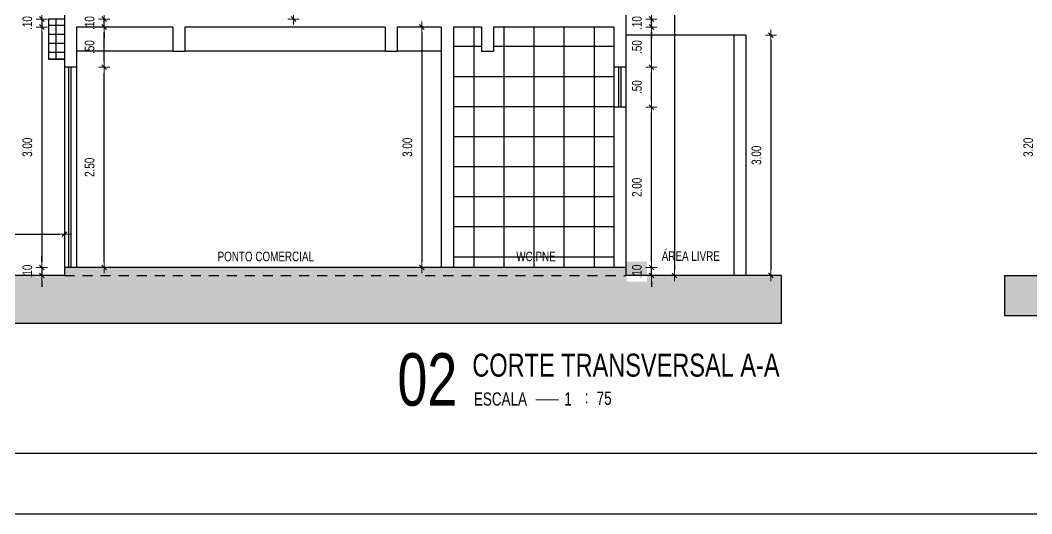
# Model space of a CAD drawing. Extents: x 425 to 531, y 796 to 840.
# Drawn here: x 479.01 to 491.63, y 795.74 to 801.89 of the extents above; entities that cross this region are included whole.
import ezdxf
from ezdxf.enums import TextEntityAlignment as Align

# ---------------------------------------------------------------- set-up
doc = ezdxf.new("R2010")
doc.units = 0
doc.header["$MEASUREMENT"] = 0
doc.header["$PDSIZE"] = -5
doc.linetypes.add('CONTINU', pattern=[0])
doc.linetypes.add('HIDDEN2', pattern=[0.1875, 0.125, -0.0625])
doc.layers.get('0').update_dxf_attribs({"linetype": 'CONTINUOUS'})
doc.layers.get('Defpoints').update_dxf_attribs({"linetype": 'CONTINUOUS'})
for name, color, linetype in [('COTA', 7, 'CONTINUOUS'), ('E-txt-g', 3, 'CONTINUOUS'), ('E-TXT-Y', 2, 'CONTINUOUS'), ('Indic_Corte_Vista', 2, 'CONTINUOUS')]:
    doc.layers.add(name, color=color, linetype=linetype)
for name, color, linetype, lineweight in [('E-Pen-C', 4, 'CONTINUOUS', 15), ('E-Pen-G', 3, 'CONTINUOUS', 30), ('E-Txt-W', 7, 'CONTINUOUS', 20)]:
    doc.layers.add(name, color=color, linetype=linetype, lineweight=lineweight)
doc.styles.add('F2', font='swisscl.ttf')
doc.styles.add('REG60', font='romans.shx', dxfattribs={"width": 0.8, "height": 0.15})
doc.styles.add('REG80', font='romans.shx', dxfattribs={"width": 0.8, "height": 0.2})
doc.dimstyles.new('DIMENSION-1', dxfattribs={"dimtxt": 0.11, "dimasz": 0.07, "dimexe": 1, "dimexo": 0, "dimgap": 0.12, "dimtad": 1, "dimzin": 7, "dimdsep": 46, "dimtxsty": 'F2', "dimblk1": 'TRACO', "dimblk2": 'TRACO', "dimsah": 1, "dimcen": 1, "dimse1": 1, "dimse2": 1, "dimclrd": 256, "dimclre": 256, "dimclrt": 6, "dimadec": 0, "dimazin": 0, "dimtfac": 1, "dimtix": 1, "dimtmove": 2, "dimatfit": 3, "dimldrblk": 'TRACO', "dimfxl": 1, "dimtolj": 1, "dimtzin": 0, "dimarcsym": 0})

# ---------------------------------------------------------------- blocks, each defined once
blk = doc.blocks.new('TRACO')
at = {"layer": 'E-Pen-C'}
for p, q in [((-1, 0), (1, 0)), ((0, 1), (0, -1))]:
    blk.add_line(p, q, dxfattribs=at)
at = {"layer": 'E-Pen-G'}
blk.add_line((-0.42, -0.42), (0.42, 0.42), dxfattribs=at)
blk = doc.blocks.new('*D120')
at = {"color": 4, "linetype": 'Continuous', "lineweight": -2, "transparency": 16777216}
blk.add_line((491.77, 798.778), (491.77, 801.838), dxfattribs=at)
at = {"layer": 'Defpoints', "color": 0, "linetype": 'CONTINU', "transparency": 16777216}
for p in [(491.77, 801.908), (492.048, 801.908), (492.048, 798.708)]:
    blk.add_point(p, dxfattribs=at)
at = {"color": 4, "linetype": 'CONTINU', "lineweight": -2, "transparency": 16777216, "xscale": 0.07, "yscale": 0.07, "zscale": 0.07}
for p, rotation in [((491.77, 801.908), 90), ((491.77, 798.708), 270)]:
    blk.add_blockref('TRACO', p, dxfattribs=dict(at, rotation=rotation))
at = {"color": 4, "linetype": 'CONTINU', "transparency": 16777216, "insert": (491.588, 800.308), "char_height": 0.12, "attachment_point": 5, "rotation": 90, "style": 'F2'}
blk.add_mtext('\\A1;3.20', dxfattribs=at)
blk = doc.blocks.new('TXT-AMB75')
at = {"layer": 'E-txt-g', "style": 'REG80', "width": 0.8, "flags": 8}
blk.add_attdef('TXT', text='', height=0.2, dxfattribs=at).set_placement((0.005, 0.296), align=Align.CENTER)
at = {"layer": 'E-Txt-W', "style": 'REG60', "width": 0.8, "flags": 8}
blk.add_attdef('TXT', text='', height=0.15, dxfattribs=at).set_placement((0.005, 0.027), align=Align.CENTER)
blk = doc.blocks.new('*D414')
at = {"color": 4, "linetype": 'Continuous', "lineweight": -2, "transparency": 16777216}
blk.add_line((488.379, 801.638), (488.379, 798.778), dxfattribs=at)
at = {"layer": 'Defpoints', "color": 0, "linetype": 'CONTINU', "transparency": 16777216}
for p in [(488.067, 801.708), (488.067, 798.708), (488.379, 798.708)]:
    blk.add_point(p, dxfattribs=at)
at = {"color": 4, "linetype": 'CONTINU', "lineweight": -2, "transparency": 16777216, "xscale": 0.07, "yscale": 0.07, "zscale": 0.07}
for p, rotation in [((488.379, 801.708), 90), ((488.379, 798.708), 270)]:
    blk.add_blockref('TRACO', p, dxfattribs=dict(at, rotation=rotation))
at = {"color": 4, "linetype": 'CONTINU', "transparency": 16777216, "insert": (488.198, 800.208), "char_height": 0.12, "attachment_point": 5, "rotation": 90, "style": 'F2'}
blk.add_mtext('\\A1;3.00', dxfattribs=at)
blk = doc.blocks.new('*D418')
at = {"color": 4, "linetype": 'Continuous', "lineweight": -2, "transparency": 16777216}
blk.add_line((479.285, 804.838), (479.285, 801.978), dxfattribs=at)
at = {"layer": 'Defpoints', "color": 0, "linetype": 'CONTINU', "transparency": 16777216}
for p in [(479.646, 804.908), (479.285, 801.908), (479.646, 801.908)]:
    blk.add_point(p, dxfattribs=at)
at = {"color": 4, "linetype": 'CONTINU', "lineweight": -2, "transparency": 16777216, "xscale": 0.07, "yscale": 0.07, "zscale": 0.07}
for p, rotation in [((479.285, 804.908), 90), ((479.285, 801.908), 270)]:
    blk.add_blockref('TRACO', p, dxfattribs=dict(at, rotation=rotation))
at = {"color": 4, "linetype": 'CONTINU', "transparency": 16777216, "insert": (479.103, 803.408), "char_height": 0.12, "attachment_point": 5, "rotation": 90, "style": 'F2'}
blk.add_mtext('\\A1;3.00', dxfattribs=at)
blk = doc.blocks.new('*D446')
at = {"color": 4, "linetype": 'Continuous', "lineweight": -2, "transparency": 16777216}
for p, q in [((479.285, 801.978), (479.285, 802.048)), ((479.285, 801.908), (479.285, 801.808)), ((479.285, 801.738), (479.285, 801.668))]:
    blk.add_line(p, q, dxfattribs=at)
at = {"layer": 'Defpoints', "color": 0, "linetype": 'CONTINU', "transparency": 16777216}
for p in [(479.946, 801.908), (479.285, 801.808), (479.946, 801.808)]:
    blk.add_point(p, dxfattribs=at)
at = {"color": 4, "linetype": 'CONTINU', "lineweight": -2, "transparency": 16777216, "xscale": 0.07, "yscale": 0.07, "zscale": 0.07}
for p, rotation in [((479.285, 801.908), 270), ((479.285, 801.808), 90)]:
    blk.add_blockref('TRACO', p, dxfattribs=dict(at, rotation=rotation))
at = {"color": 4, "linetype": 'CONTINU', "transparency": 16777216, "insert": (479.103, 801.858), "char_height": 0.12, "attachment_point": 5, "rotation": 90, "style": 'F2'}
blk.add_mtext('\\A1;.10', dxfattribs=at)
blk = doc.blocks.new('*D419')
at = {"color": 4, "linetype": 'Continuous', "lineweight": -2, "transparency": 16777216}
blk.add_line((479.285, 801.738), (479.285, 798.878), dxfattribs=at)
at = {"layer": 'Defpoints', "color": 0, "linetype": 'CONTINU', "transparency": 16777216}
for p in [(479.946, 801.808), (479.285, 798.808), (479.946, 798.808)]:
    blk.add_point(p, dxfattribs=at)
at = {"color": 4, "linetype": 'CONTINU', "lineweight": -2, "transparency": 16777216, "xscale": 0.07, "yscale": 0.07, "zscale": 0.07}
for p, rotation in [((479.285, 801.808), 90), ((479.285, 798.808), 270)]:
    blk.add_blockref('TRACO', p, dxfattribs=dict(at, rotation=rotation))
at = {"color": 4, "linetype": 'CONTINU', "transparency": 16777216, "insert": (479.103, 800.308), "char_height": 0.12, "attachment_point": 5, "rotation": 90, "style": 'F2'}
blk.add_mtext('\\A1;3.00', dxfattribs=at)
blk = doc.blocks.new('*D423')
at = {"color": 4, "linetype": 'Continuous', "lineweight": -2, "transparency": 16777216}
for p, q in [((480.061, 801.978), (480.061, 802.048)), ((480.061, 801.808), (480.061, 801.908)), ((480.061, 801.738), (480.061, 801.668))]:
    blk.add_line(p, q, dxfattribs=at)
at = {"layer": 'Defpoints', "color": 0, "linetype": 'CONTINU', "transparency": 16777216}
for p in [(479.717, 801.908), (480.061, 801.908), (479.717, 801.808)]:
    blk.add_point(p, dxfattribs=at)
at = {"color": 4, "linetype": 'CONTINU', "lineweight": -2, "transparency": 16777216, "xscale": 0.07, "yscale": 0.07, "zscale": 0.07}
for p, rotation in [((480.061, 801.908), 270), ((480.061, 801.808), 90)]:
    blk.add_blockref('TRACO', p, dxfattribs=dict(at, rotation=rotation))
at = {"color": 4, "linetype": 'CONTINU', "transparency": 16777216, "insert": (479.88, 801.858), "char_height": 0.12, "attachment_point": 5, "rotation": 90, "style": 'F2'}
blk.add_mtext('\\A1;.10', dxfattribs=at)
blk = doc.blocks.new('*D420')
at = {"color": 4, "linetype": 'Continuous', "lineweight": -2, "transparency": 16777216}
for p, q in [((479.285, 798.878), (479.285, 798.948)), ((479.285, 798.808), (479.285, 798.708)), ((479.285, 798.638), (479.285, 798.568))]:
    blk.add_line(p, q, dxfattribs=at)
at = {"layer": 'Defpoints', "color": 0, "linetype": 'CONTINU', "transparency": 16777216}
for p in [(480.245, 798.808), (479.285, 798.708), (480.095, 798.708)]:
    blk.add_point(p, dxfattribs=at)
at = {"color": 4, "linetype": 'CONTINU', "lineweight": -2, "transparency": 16777216, "xscale": 0.07, "yscale": 0.07, "zscale": 0.07}
for p, rotation in [((479.285, 798.808), 270), ((479.285, 798.708), 90)]:
    blk.add_blockref('TRACO', p, dxfattribs=dict(at, rotation=rotation))
at = {"color": 4, "linetype": 'CONTINU', "transparency": 16777216, "insert": (479.103, 798.758), "char_height": 0.12, "attachment_point": 5, "rotation": 90, "style": 'F2'}
blk.add_mtext('\\A1;.10', dxfattribs=at)
blk = doc.blocks.new('*D421')
at = {"color": 4, "linetype": 'Continuous', "lineweight": -2, "transparency": 16777216}
blk.add_line((480.061, 798.878), (480.061, 801.238), dxfattribs=at)
at = {"layer": 'Defpoints', "color": 0, "linetype": 'CONTINU', "transparency": 16777216}
for p in [(479.717, 801.308), (480.061, 801.308), (479.717, 798.808)]:
    blk.add_point(p, dxfattribs=at)
at = {"color": 4, "linetype": 'CONTINU', "lineweight": -2, "transparency": 16777216, "xscale": 0.07, "yscale": 0.07, "zscale": 0.07}
for p, rotation in [((480.061, 801.308), 90), ((480.061, 798.808), 270)]:
    blk.add_blockref('TRACO', p, dxfattribs=dict(at, rotation=rotation))
at = {"color": 4, "linetype": 'CONTINU', "transparency": 16777216, "insert": (479.88, 800.058), "char_height": 0.12, "attachment_point": 5, "rotation": 90, "style": 'F2'}
blk.add_mtext('\\A1;2.50', dxfattribs=at)
blk = doc.blocks.new('*D422')
at = {"color": 4, "linetype": 'Continuous', "lineweight": -2, "transparency": 16777216}
blk.add_line((480.061, 801.378), (480.061, 801.738), dxfattribs=at)
at = {"layer": 'Defpoints', "color": 0, "linetype": 'CONTINU', "transparency": 16777216}
for p in [(479.717, 801.808), (480.061, 801.808), (479.717, 801.308)]:
    blk.add_point(p, dxfattribs=at)
at = {"color": 4, "linetype": 'CONTINU', "lineweight": -2, "transparency": 16777216, "xscale": 0.07, "yscale": 0.07, "zscale": 0.07}
for p, rotation in [((480.061, 801.808), 90), ((480.061, 801.308), 270)]:
    blk.add_blockref('TRACO', p, dxfattribs=dict(at, rotation=rotation))
at = {"color": 4, "linetype": 'CONTINU', "transparency": 16777216, "insert": (479.88, 801.558), "char_height": 0.12, "attachment_point": 5, "rotation": 90, "style": 'F2'}
blk.add_mtext('\\A1;.50', dxfattribs=at)
blk = doc.blocks.new('*D424')
at = {"color": 4, "linetype": 'Continuous', "lineweight": -2, "transparency": 16777216}
blk.add_line((480.061, 801.978), (480.061, 803.938), dxfattribs=at)
at = {"layer": 'Defpoints', "color": 0, "linetype": 'CONTINU', "transparency": 16777216}
for p in [(479.817, 804.008), (480.061, 804.008), (479.717, 801.908)]:
    blk.add_point(p, dxfattribs=at)
at = {"color": 4, "linetype": 'CONTINU', "lineweight": -2, "transparency": 16777216, "xscale": 0.07, "yscale": 0.07, "zscale": 0.07}
for p, rotation in [((480.061, 804.008), 90), ((480.061, 801.908), 270)]:
    blk.add_blockref('TRACO', p, dxfattribs=dict(at, rotation=rotation))
at = {"color": 4, "linetype": 'CONTINU', "transparency": 16777216, "insert": (479.88, 802.958), "char_height": 0.12, "attachment_point": 5, "rotation": 90, "style": 'F2'}
blk.add_mtext('\\A1;2.10', dxfattribs=at)
blk = doc.blocks.new('*D428')
at = {"color": 4, "linetype": 'Continuous', "lineweight": -2, "transparency": 16777216}
blk.add_line((482.423, 801.978), (482.423, 802.838), dxfattribs=at)
at = {"layer": 'Defpoints', "color": 0, "linetype": 'CONTINU', "transparency": 16777216}
for p in [(482.069, 802.908), (482.423, 802.908), (482.069, 801.908)]:
    blk.add_point(p, dxfattribs=at)
at = {"color": 4, "linetype": 'CONTINU', "lineweight": -2, "transparency": 16777216, "xscale": 0.07, "yscale": 0.07, "zscale": 0.07}
for p, rotation in [((482.423, 802.908), 90), ((482.423, 801.908), 270)]:
    blk.add_blockref('TRACO', p, dxfattribs=dict(at, rotation=rotation))
at = {"color": 4, "linetype": 'CONTINU', "transparency": 16777216, "insert": (482.241, 802.408), "char_height": 0.12, "attachment_point": 5, "rotation": 90, "style": 'F2'}
blk.add_mtext('\\A1;1.00', dxfattribs=at)
blk = doc.blocks.new('*D430')
at = {"color": 4, "linetype": 'Continuous', "lineweight": -2, "transparency": 16777216}
for p, q in [((486.888, 798.878), (486.888, 798.948)), ((486.888, 798.708), (486.888, 798.808)), ((486.888, 798.638), (486.888, 798.568))]:
    blk.add_line(p, q, dxfattribs=at)
at = {"layer": 'Defpoints', "color": 0, "linetype": 'CONTINU', "transparency": 16777216}
for p in [(486.567, 798.808), (486.888, 798.808), (486.567, 798.708)]:
    blk.add_point(p, dxfattribs=at)
at = {"color": 4, "linetype": 'CONTINU', "lineweight": -2, "transparency": 16777216, "xscale": 0.07, "yscale": 0.07, "zscale": 0.07}
for p, rotation in [((486.888, 798.808), 270), ((486.888, 798.708), 90)]:
    blk.add_blockref('TRACO', p, dxfattribs=dict(at, rotation=rotation))
at = {"color": 4, "linetype": 'CONTINU', "transparency": 16777216, "insert": (486.707, 798.758), "char_height": 0.12, "attachment_point": 5, "rotation": 90, "style": 'F2'}
blk.add_mtext('\\A1;.10', dxfattribs=at)
blk = doc.blocks.new('*D429')
at = {"color": 4, "linetype": 'Continuous', "lineweight": -2, "transparency": 16777216}
blk.add_line((484.025, 801.738), (484.025, 798.878), dxfattribs=at)
at = {"layer": 'Defpoints', "color": 0, "linetype": 'CONTINU', "transparency": 16777216}
for p in [(484.267, 801.808), (484.025, 798.808), (484.267, 798.808)]:
    blk.add_point(p, dxfattribs=at)
at = {"color": 4, "linetype": 'CONTINU', "lineweight": -2, "transparency": 16777216, "xscale": 0.07, "yscale": 0.07, "zscale": 0.07}
for p, rotation in [((484.025, 801.808), 90), ((484.025, 798.808), 270)]:
    blk.add_blockref('TRACO', p, dxfattribs=dict(at, rotation=rotation))
at = {"color": 4, "linetype": 'CONTINU', "transparency": 16777216, "insert": (483.844, 800.308), "char_height": 0.12, "attachment_point": 5, "rotation": 90, "style": 'F2'}
blk.add_mtext('\\A1;3.00', dxfattribs=at)
blk = doc.blocks.new('*D431')
at = {"color": 4, "linetype": 'Continuous', "lineweight": -2, "transparency": 16777216}
blk.add_line((486.888, 798.878), (486.888, 800.738), dxfattribs=at)
at = {"layer": 'Defpoints', "color": 0, "linetype": 'CONTINU', "transparency": 16777216}
for p in [(486.567, 800.808), (486.888, 800.808), (486.567, 798.808)]:
    blk.add_point(p, dxfattribs=at)
at = {"color": 4, "linetype": 'CONTINU', "lineweight": -2, "transparency": 16777216, "xscale": 0.07, "yscale": 0.07, "zscale": 0.07}
for p, rotation in [((486.888, 800.808), 90), ((486.888, 798.808), 270)]:
    blk.add_blockref('TRACO', p, dxfattribs=dict(at, rotation=rotation))
at = {"color": 4, "linetype": 'CONTINU', "transparency": 16777216, "insert": (486.707, 799.808), "char_height": 0.12, "attachment_point": 5, "rotation": 90, "style": 'F2'}
blk.add_mtext('\\A1;2.00', dxfattribs=at)
blk = doc.blocks.new('*D433')
at = {"color": 4, "linetype": 'Continuous', "lineweight": -2, "transparency": 16777216}
blk.add_line((486.888, 801.378), (486.888, 801.738), dxfattribs=at)
at = {"layer": 'Defpoints', "color": 0, "linetype": 'CONTINU', "transparency": 16777216}
for p in [(486.417, 801.808), (486.888, 801.808), (486.567, 801.308)]:
    blk.add_point(p, dxfattribs=at)
at = {"color": 4, "linetype": 'CONTINU', "lineweight": -2, "transparency": 16777216, "xscale": 0.07, "yscale": 0.07, "zscale": 0.07}
for p, rotation in [((486.888, 801.808), 90), ((486.888, 801.308), 270)]:
    blk.add_blockref('TRACO', p, dxfattribs=dict(at, rotation=rotation))
at = {"color": 4, "linetype": 'CONTINU', "transparency": 16777216, "insert": (486.707, 801.558), "char_height": 0.12, "attachment_point": 5, "rotation": 90, "style": 'F2'}
blk.add_mtext('\\A1;.50', dxfattribs=at)
blk = doc.blocks.new('*D432')
at = {"color": 4, "linetype": 'Continuous', "lineweight": -2, "transparency": 16777216}
blk.add_line((486.888, 800.878), (486.888, 801.238), dxfattribs=at)
at = {"layer": 'Defpoints', "color": 0, "linetype": 'CONTINU', "transparency": 16777216}
for p in [(486.567, 801.308), (486.888, 801.308), (486.567, 800.808)]:
    blk.add_point(p, dxfattribs=at)
at = {"color": 4, "linetype": 'CONTINU', "lineweight": -2, "transparency": 16777216, "xscale": 0.07, "yscale": 0.07, "zscale": 0.07}
for p, rotation in [((486.888, 801.308), 90), ((486.888, 800.808), 270)]:
    blk.add_blockref('TRACO', p, dxfattribs=dict(at, rotation=rotation))
at = {"color": 4, "linetype": 'CONTINU', "transparency": 16777216, "insert": (486.707, 801.058), "char_height": 0.12, "attachment_point": 5, "rotation": 90, "style": 'F2'}
blk.add_mtext('\\A1;.50', dxfattribs=at)
blk = doc.blocks.new('*D434')
at = {"color": 4, "linetype": 'Continuous', "lineweight": -2, "transparency": 16777216}
for p, q in [((486.888, 801.978), (486.888, 802.048)), ((486.888, 801.808), (486.888, 801.908)), ((486.888, 801.738), (486.888, 801.668))]:
    blk.add_line(p, q, dxfattribs=at)
at = {"layer": 'Defpoints', "color": 0, "linetype": 'CONTINU', "transparency": 16777216}
for p in [(486.417, 801.908), (486.888, 801.908), (486.417, 801.808)]:
    blk.add_point(p, dxfattribs=at)
at = {"color": 4, "linetype": 'CONTINU', "lineweight": -2, "transparency": 16777216, "xscale": 0.07, "yscale": 0.07, "zscale": 0.07}
for p, rotation in [((486.888, 801.908), 270), ((486.888, 801.808), 90)]:
    blk.add_blockref('TRACO', p, dxfattribs=dict(at, rotation=rotation))
at = {"color": 4, "linetype": 'CONTINU', "transparency": 16777216, "insert": (486.707, 801.858), "char_height": 0.12, "attachment_point": 5, "rotation": 90, "style": 'F2'}
blk.add_mtext('\\A1;.10', dxfattribs=at)
blk = doc.blocks.new('*D435')
at = {"color": 4, "linetype": 'Continuous', "lineweight": -2, "transparency": 16777216}
blk.add_line((486.888, 801.978), (486.888, 802.838), dxfattribs=at)
at = {"layer": 'Defpoints', "color": 0, "linetype": 'CONTINU', "transparency": 16777216}
for p in [(486.567, 802.908), (486.888, 802.908), (486.417, 801.908)]:
    blk.add_point(p, dxfattribs=at)
at = {"color": 4, "linetype": 'CONTINU', "lineweight": -2, "transparency": 16777216, "xscale": 0.07, "yscale": 0.07, "zscale": 0.07}
for p, rotation in [((486.888, 802.908), 90), ((486.888, 801.908), 270)]:
    blk.add_blockref('TRACO', p, dxfattribs=dict(at, rotation=rotation))
at = {"color": 4, "linetype": 'CONTINU', "transparency": 16777216, "insert": (486.707, 802.408), "char_height": 0.12, "attachment_point": 5, "rotation": 90, "style": 'F2'}
blk.add_mtext('\\A1;1.00', dxfattribs=at)
blk = doc.blocks.new('*D443')
at = {"color": 4, "linetype": 'Continuous', "lineweight": -2, "transparency": 16777216}
blk.add_line((487.176, 807.438), (487.176, 798.778), dxfattribs=at)
at = {"layer": 'Defpoints', "color": 0, "linetype": 'CONTINU', "transparency": 16777216}
for p in [(486.402, 807.508), (486.525, 798.708), (487.176, 798.708)]:
    blk.add_point(p, dxfattribs=at)
at = {"color": 4, "linetype": 'CONTINU', "lineweight": -2, "transparency": 16777216, "xscale": 0.07, "yscale": 0.07, "zscale": 0.07}
for p, rotation in [((487.176, 807.508), 90), ((487.176, 798.708), 270)]:
    blk.add_blockref('TRACO', p, dxfattribs=dict(at, rotation=rotation))
at = {"color": 4, "linetype": 'CONTINU', "transparency": 16777216, "insert": (486.994, 803.108), "char_height": 0.12, "attachment_point": 5, "rotation": 90, "style": 'F2'}
blk.add_mtext('\\A1;8.80', dxfattribs=at)
blk = doc.blocks.new('IND_DES')
at = {"layer": 'E-Txt-W', "color": 7}
blk.add_line((0.0269, -0.2428), (0.1984, -0.2428), dxfattribs=at)
at = {"layer": 'E-txt-g', "color": 7, "style": 'F2'}
for s, p in [('ESCALA', (-0.4463, -0.2864)), ('1', (0.2426, -0.2864)), (':', (0.3988, -0.2706))]:
    blk.add_text(s, height=0.1, dxfattribs=at).set_placement(p)
blk.add_attdef('ESCALA', (0.4897, -0.2812), '', height=0.1, dxfattribs=at)
at = {"layer": 'E-Txt-W', "color": 6, "style": 'F2'}
blk.add_attdef('00', text='', height=0.4, dxfattribs=at).set_placement((-0.7083, -0.2881), align=Align.CENTER)
at = {"layer": 'E-TXT-Y', "color": 7, "style": 'F2'}
for tag, p in [('PROJETO', (-0.4563, 0.1829)), ('DESENHO', (-0.4582, -0.0658))]:
    blk.add_attdef(tag, p, '', height=0.175, dxfattribs=at)
blk = doc.blocks.new('*D445')
at = {"color": 4, "linetype": 'Continuous', "lineweight": -2, "transparency": 16777216}
blk.add_line((478.137, 799.224), (479.497, 799.224), dxfattribs=at)
at = {"layer": 'Defpoints', "color": 0, "linetype": 'CONTINU', "transparency": 16777216}
for p in [(478.067, 799.224), (479.567, 799.224), (479.567, 799.224)]:
    blk.add_point(p, dxfattribs=at)
at = {"color": 4, "linetype": 'CONTINU', "lineweight": -2, "transparency": 16777216, "xscale": 0.07, "yscale": 0.07, "zscale": 0.07, "rotation": 180}
blk.add_blockref('TRACO', (478.067, 799.224), dxfattribs=at)
at = {"color": 4, "linetype": 'CONTINU', "lineweight": -2, "transparency": 16777216, "xscale": 0.07, "yscale": 0.07, "zscale": 0.07}
blk.add_blockref('TRACO', (479.567, 799.224), dxfattribs=at)
at = {"color": 4, "linetype": 'CONTINU', "transparency": 16777216, "insert": (478.817, 799.405), "char_height": 0.12, "attachment_point": 5, "style": 'F2'}
blk.add_mtext('\\A1;1.50', dxfattribs=at)

msp = doc.modelspace()

# ---------------------------------------------------------------- hatches: boundary and pattern name
h = msp.add_hatch()
h.set_pattern_fill('ANSI37,_O', color=8, scale=3, angle=45)
h.set_pattern_definition([(90, (57.92553, 79.6926), (-0.375, 6e-17), []), (180, (57.92553, 79.6926), (-6e-17, -0.375), [])])
h.paths.add_polyline_path([(484.767, 801.508), (484.767, 801.808), (484.417, 801.808), (484.417, 798.808), (486.417, 798.808), (486.417, 800.808), (486.417, 801.308), (486.417, 801.808), (484.917, 801.808), (484.917, 801.508)])
h.paths.add_polyline_path([(485.175, 798.852), (485.721, 798.852), (485.721, 799.039), (485.175, 799.039)], flags=24)
at = {"layer": 'COTA', "linetype": 'Continuous'}
h = msp.add_hatch(dxfattribs=at)
h.set_pattern_fill('ANSI38', color=8, scale=0.4, style=0)
h.set_pattern_definition([(45, (-6.374314, 0.550474), (-0.035355339, 0.035355339), []), (135, (-6.374314, 0.550474), (-0.1060660172, 0.035355339), [0.125, -0.075])])
h.paths.add_polyline_path([(488.506, 798.708), (486.567, 798.708), (479.567, 798.708), (478.067, 798.708), (476.217, 798.708), (476.217, 798.558), (475.17, 798.558), (475.17, 798.108), (488.506, 798.108)])
h.paths.add_polyline_path([(486.567, 798.808), (479.567, 798.808), (479.567, 798.708), (486.567, 798.708)])
h.paths.add_polyline_path([(486.834, 798.631), (486.834, 798.879), (486.581, 798.879), (486.581, 798.631)])
h = msp.add_hatch(dxfattribs=at)
h.set_pattern_fill('ANSI38', color=8, scale=0.4, style=0)
edge = h.paths.add_edge_path()
edge.add_spline(control_points=[(505.466, 798.208), (505.527, 798.354), (505.57, 798.523), (505.511, 798.808)], knot_values=[1.984985, 1.984985, 1.984985, 1.984985, 2.479616, 2.479616, 2.479616, 2.479616], degree=3, periodic=0)
edge.add_line((505.511, 798.808), (493.548, 798.808))
edge.add_line((493.548, 798.808), (493.548, 798.708))
edge.add_line((493.548, 798.708), (491.293, 798.708))
edge.add_line((491.293, 798.708), (491.293, 798.208))
edge.add_line((491.293, 798.208), (505.466, 798.208))
edge = h.paths.add_edge_path()
edge.add_spline(control_points=[(505.511, 798.808), (505.57, 798.523), (505.527, 798.354), (505.466, 798.208)], knot_values=[1.984985, 1.984985, 1.984985, 1.984985, 2.479616, 2.479616, 2.479616, 2.479616], degree=3, periodic=0)
edge.add_line((505.466, 798.208), (514.297, 798.208))
edge.add_line((514.297, 798.208), (514.297, 798.508))
edge.add_line((514.297, 798.508), (513.548, 798.508))
edge.add_line((513.548, 798.508), (513.048, 798.658))
edge.add_line((513.048, 798.658), (512.048, 798.658))
edge.add_line((512.048, 798.658), (512.048, 798.708))
edge.add_line((512.048, 798.708), (509.048, 798.708))
edge.add_line((509.048, 798.708), (505.511, 798.808))
edge = h.paths.add_edge_path()
edge.add_spline(control_points=[(505.619, 798.808), (505.578, 798.774), (505.608, 798.741), (505.511, 798.808)], knot_values=[1.896771, 1.896771, 1.896771, 1.896771, 1.984985, 1.984985, 1.984985, 1.984985], degree=3, periodic=0)
edge.add_line((505.511, 798.808), (509.048, 798.708))
edge.add_line((509.048, 798.708), (509.048, 798.808))
edge.add_line((509.048, 798.808), (505.619, 798.808))
h.paths.add_polyline_path([(509.908, 798.631), (509.908, 798.879), (509.655, 798.879), (509.655, 798.631)])
at = {"layer": 'Indic_Corte_Vista', "linetype": 'Continuous'}
h = msp.add_hatch(dxfattribs=at)
h.set_pattern_fill('ANSI37', color=8, scale=0.9, angle=135, style=0)
h.set_pattern_definition([(180, (57.92553, 79.69261), (-1e-17, -0.1125), []), (270, (57.92553, 79.69261), (0.1125, -1e-17), [])])
h.paths.add_polyline_path([(479.367, 801.408), (479.567, 801.408), (479.567, 801.908), (479.367, 801.908)])

# ---------------------------------------------------------------- linework, layer by layer
at = {"color": 1, "linetype": 'CONTINU'}
for p, q in [((479.567, 806.708), (479.567, 801.308)), ((486.567, 802.908), (486.567, 801.308)), ((479.717, 801.808), (479.717, 801.308)), ((480.917, 801.808), (479.717, 801.808)), ((480.917, 801.808), (480.917, 801.508)), ((481.067, 801.808), (481.067, 801.508)), ((483.567, 801.808), (481.067, 801.808)), ((483.567, 801.808), (483.567, 801.508)), ((484.267, 801.808), (483.717, 801.808)), ((483.717, 801.808), (483.717, 801.508)), ((484.267, 801.808), (484.267, 798.808)), ((484.417, 801.808), (484.417, 798.808)), ((484.767, 801.808), (484.417, 801.808)), ((484.767, 801.808), (484.767, 801.508)), ((486.417, 801.808), (484.917, 801.808)), ((484.917, 801.808), (484.917, 801.508)), ((486.417, 801.808), (486.417, 801.308)), ((487.917, 801.708), (487.917, 798.708)), ((488.067, 801.708), (487.917, 801.708)), ((488.067, 801.708), (488.067, 798.708)), ((480.917, 801.508), (481.067, 801.508)), ((483.567, 801.508), (483.717, 801.508)), ((484.767, 801.508), (484.917, 801.508)), ((479.717, 801.308), (479.567, 801.308)), ((486.567, 801.308), (486.417, 801.308)), ((486.417, 800.808), (486.417, 798.808)), ((486.567, 800.808), (486.417, 800.808)), ((486.567, 800.808), (486.567, 798.708)), ((486.567, 798.808), (479.567, 798.808)), ((479.567, 798.808), (479.567, 798.708)), ((479.567, 798.708), (478.067, 798.708)), ((488.506, 798.708), (486.567, 798.708))]:
    msp.add_line(p, q, dxfattribs=at)
at = {"color": 8, "linetype": 'CONTINU'}
for p, q in [((487.917, 801.708), (486.567, 801.708)), ((479.567, 801.308), (479.567, 798.808)), ((479.717, 801.308), (479.717, 798.808)), ((486.417, 801.308), (486.417, 800.808)), ((486.567, 801.308), (486.567, 800.808)), ((488.506, 798.708), (488.506, 798.108)), ((491.293, 798.708), (491.293, 798.208)), ((488.506, 798.108), (475.17, 798.108)), ((491.293, 798.208), (514.297, 798.208))]:
    msp.add_line(p, q, dxfattribs=at)
at = {"color": 2, "linetype": 'CONTINU'}
for p, q in [((480.917, 801.508), (479.717, 801.508)), ((483.567, 801.508), (481.067, 801.508)), ((484.267, 801.508), (483.717, 801.508))]:
    msp.add_line(p, q, dxfattribs=at)
at = {"color": 7, "linetype": 'CONTINU'}
for p, q in [((479.617, 801.308), (479.617, 798.808)), ((479.647, 801.308), (479.647, 798.808)), ((486.477, 801.308), (486.477, 800.808)), ((486.507, 801.308), (486.507, 800.808))]:
    msp.add_line(p, q, dxfattribs=at)
at = {"color": 1, "linetype": 'Continuous', "ltscale": 0.35}
msp.add_line((491.293, 798.708), (493.548, 798.708), dxfattribs=at)
at = {"color": 2, "linetype": 'Continuous'}
msp.add_lwpolyline([(472.097, 795.736), (531.172, 795.736), (531.172, 840.286), (472.097, 840.286)], close=True, dxfattribs=at)
at = {"color": 1, "linetype": 'Continuous'}
msp.add_lwpolyline([(473.972, 839.536), (530.422, 839.536), (530.422, 796.486), (473.972, 796.486)], close=True, dxfattribs=at)
at = {"color": 8, "linetype": 'Continuous', "ltscale": 0.35}
msp.add_lwpolyline([(479.567, 801.908), (479.367, 801.908), (479.367, 801.408), (479.568, 801.408)], dxfattribs=at)
at = {"layer": 'COTA', "color": 7, "linetype": 'HIDDEN2'}
msp.add_line((479.567, 798.708), (486.567, 798.708), dxfattribs=at)
at = {"layer": 'Indic_Corte_Vista', "color": 8, "linetype": 'Continuous'}
msp.add_line((479.568, 801.408), (479.367, 801.408), dxfattribs=at)

# ---------------------------------------------------------------- block references
ref = msp.add_blockref('TXT-AMB75', (482.076, 798.669), dxfattribs=dict(xscale=-0.7290000000000001, yscale=0.7290000000000001, zscale=0.7290000000000001))
ref.add_attrib('TXT', 'PONTO COMERCIAL', dxfattribs={"layer": 'E-txt-g', "color": 2, "height": 0.12, "style": 'F2'}).set_placement((482.077, 798.886), align=Align.CENTER)
ref = msp.add_blockref('TXT-AMB75', (485.446, 798.669), dxfattribs=dict(xscale=-0.7290000000000001, yscale=0.7290000000000001, zscale=0.7290000000000001))
ref.add_attrib('TXT', 'WC PNE', dxfattribs={"layer": 'E-txt-g', "color": 2, "height": 0.12, "style": 'F2'}).set_placement((485.448, 798.886), align=Align.CENTER)
ref = msp.add_blockref('TXT-AMB75', (487.377, 798.675), dxfattribs=dict(xscale=-0.7290000000000001, yscale=0.7290000000000001, zscale=0.7290000000000001))
ref.add_attrib('TXT', 'ÁREA LIVRE', dxfattribs={"layer": 'E-txt-g', "color": 2, "height": 0.12, "style": 'F2'}).set_placement((487.379, 798.891), align=Align.CENTER)
ref = msp.add_blockref('IND_DES', (485.404, 797.555), dxfattribs=dict(xscale=1.636240131907927, yscale=1.636240131907927, zscale=1.636240131907927))
ref.add_attrib('00', '02', dxfattribs={"layer": 'E-Txt-W', "height": 0.6545, "style": 'F2'}).set_placement((484.093, 797.084), align=Align.CENTER)
ref.add_attrib('DESENHO', 'CORTE TRANSVERSAL A-A', (484.654, 797.447), dxfattribs={"layer": 'E-TXT-Y', "color": 2, "height": 0.28634, "style": 'F2'})
ref.add_attrib('ESCALA', '75', (486.205, 797.095), dxfattribs={"layer": 'E-txt-g', "color": 7, "height": 0.1636, "style": 'F2'})

# ---------------------------------------------------------------- dimensions: what is measured, and where the dimension line sits
at = {"color": 8, "linetype": 'CONTINU'}
for base, p1, p2, angle, picture, middle in [((487.176, 798.708), (486.402, 807.508), (486.525, 798.708), 90, '*D443', (486.994, 803.108)), ((479.285, 801.908), (479.646, 804.908), (479.646, 801.908), 90, '*D418', (479.103, 803.408)), ((480.061, 804.008), (479.717, 801.908), (479.817, 804.008), 90, '*D424', (479.88, 802.958)), ((482.423, 802.908), (482.069, 801.908), (482.069, 802.908), 90, '*D428', (482.241, 802.408)), ((486.888, 802.908), (486.417, 801.908), (486.567, 802.908), 270, '*D435', (486.707, 802.408)), ((479.285, 801.808), (479.946, 801.908), (479.946, 801.808), 90, '*D446', (479.103, 801.858)), ((480.061, 801.908), (479.717, 801.808), (479.717, 801.908), 90, '*D423', (479.88, 801.858)), ((486.888, 801.908), (486.417, 801.808), (486.417, 801.908), 270, '*D434', (486.707, 801.858)), ((479.285, 798.808), (479.946, 801.808), (479.946, 798.808), 90, '*D419', (479.103, 800.308)), ((480.061, 801.808), (479.717, 801.308), (479.717, 801.808), 90, '*D422', (479.88, 801.558)), ((486.888, 801.808), (486.567, 801.308), (486.417, 801.808), 270, '*D433', (486.707, 801.558)), ((491.77, 801.908), (492.048, 798.708), (492.048, 801.908), 90, '*D120', (491.588, 800.308)), ((488.379, 798.708), (488.067, 801.708), (488.067, 798.708), 90, '*D414', (488.198, 800.208)), ((480.061, 801.308), (479.717, 798.808), (479.717, 801.308), 90, '*D421', (479.88, 800.058)), ((486.888, 801.308), (486.567, 800.808), (486.567, 801.308), 270, '*D432', (486.707, 801.058)), ((486.888, 800.808), (486.567, 798.808), (486.567, 800.808), 270, '*D431', (486.707, 799.808)), ((479.285, 798.708), (480.245, 798.808), (480.095, 798.708), 90, '*D420', (479.103, 798.758))]:
    dim = msp.add_linear_dim(base=base, p1=p1, p2=p2, angle=angle, dimstyle='DIMENSION-1', override={"dimtxt": 0.12, "dimclrd": 4, "dimclrt": 4, "dimfxl": 0.1, "dimfxlon": 1}, dxfattribs=at)
    dim.commit()
    dim.dimension.update_dxf_attribs({"geometry": picture, "text_midpoint": middle})
for p1, p2, distance, picture, middle in [((484.267, 801.808), (484.267, 798.808), -0.242, '*D429', (483.844, 800.308)), ((486.567, 798.708), (486.567, 798.808), -0.321, '*D430', (486.707, 798.758))]:
    dim = msp.add_aligned_dim(p1=p1, p2=p2, distance=distance, dimstyle='DIMENSION-1', override={"dimtxt": 0.12, "dimclrd": 4, "dimclrt": 4, "dimfxl": 0.1, "dimfxlon": 1}, dxfattribs=at)
    dim.commit()
    dim.dimension.update_dxf_attribs({"geometry": picture, "text_midpoint": middle})
dim = msp.add_linear_dim(base=(479.567, 799.224), p1=(478.067, 799.224), p2=(479.567, 799.224), dimstyle='DIMENSION-1', override={"dimtxt": 0.12, "dimclrd": 4, "dimclrt": 4, "dimfxl": 0.1, "dimfxlon": 1}, dxfattribs=at)
dim.commit()
dim.dimension.update_dxf_attribs({"geometry": '*D445', "text_midpoint": (478.817, 799.405)})

doc.saveas('drawing.dxf')
